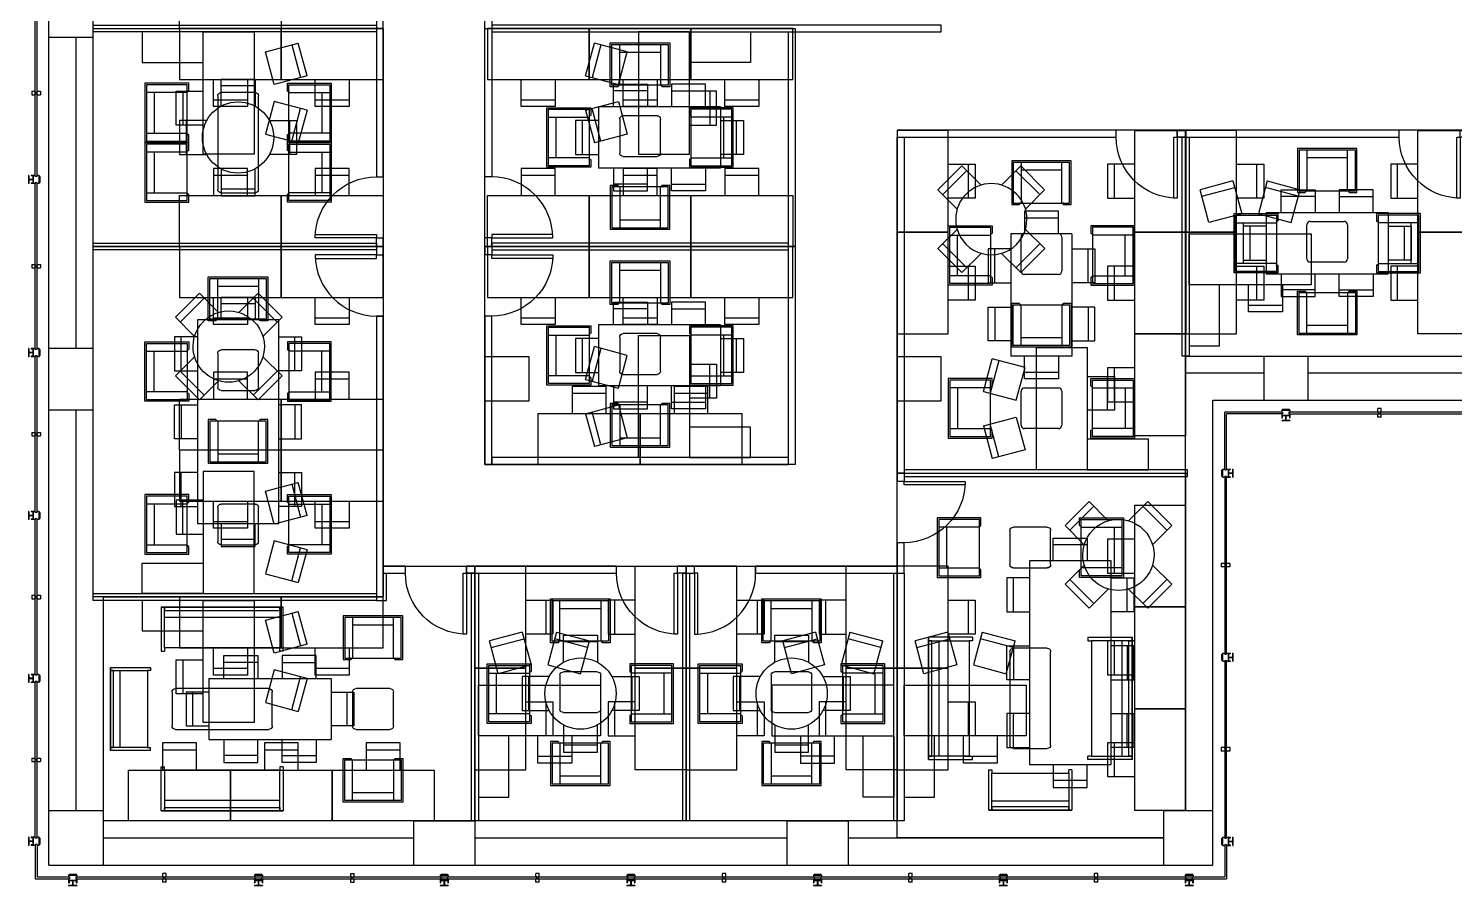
# Model space of a CAD drawing. Header units: feet. Extents: x 0 to 197, y 0 to 205.
# Drawn here: x -0.3 to 69.7, y -0.3 to 41.8 of the extents above; entities that cross this region are included whole.
import ezdxf

# ---------------------------------------------------------------- set-up
doc = ezdxf.new("R2010")
doc.units = ezdxf.units.FT
doc.header["$LTSCALE"] = 0.003281
doc.header["$MEASUREMENT"] = 0
for name, color, linetype, true_color in [('0-PF-CELLULAR$0-PF-CELL', 6, 'Continuous', 0xff00ff), ('0-PF-PARITION-WALLS', 70, 'Continuous', 0x7fff00), ('FURN$0-FURN-BENCHING', 15, 'Continuous', 0xbf3f3f), ('FURN$0-FURN-BREAKOUT', 18, 'Continuous', 0x000000), ('FURN$0-FURN-CONFERENCE', 4, 'Continuous', 0x00ffff), ('FURN$0-FURN-OFFICE', 254, 'Continuous', 0xbfbfff), ('PF-PLAN$0-PF-DARK', 18, 'Continuous', 0x000000), ('PF-PLAN$0-PF-LIGHT', 254, 'Continuous', 0xe6e6e6), ('PF-PLAN$0-PF-MEDIUM', 9, 'Continuous', 0xbebebe)]:
    doc.layers.add(name, color=color, linetype=linetype, true_color=true_color)

# ---------------------------------------------------------------- blocks, each defined once
blk = doc.blocks.new('FLOORED-FURN-BENCHING')
at = {"layer": 'FURN$0-FURN-BENCHING'}
blk.add_line((0.333, 0), (0.333, 1.667), dxfattribs=at)
for points in [[(3.833, 3.333), (3.833, -1.667), (1.333, -1.667), (1.333, 3.333), (3.833, 3.333)], [(1.333, 1.667), (0, 1.667), (0, 0), (1.333, 0)]]:
    blk.add_lwpolyline(points, dxfattribs=at)
blk = doc.blocks.new('FLOORED-FURN-BREAKOUT-THREE-COUCH')
at = {"layer": 'FURN$0-FURN-BREAKOUT'}
for p, q in [((7.044, 8.482), (2.956, 8.482)), ((2.956, 8.482), (2.956, 6.514)), ((2.956, 8.482), (3.107, 8.482)), ((3.107, 8.482), (3.107, 6.669)), ((3.107, 8.331), (3.107, 8.482)), ((3.107, 8.482), (6.893, 8.482)), ((6.893, 6.669), (6.893, 8.482)), ((6.893, 8.482), (7.044, 8.482)), ((6.893, 8.482), (6.893, 8.331)), ((7.044, 6.514), (7.044, 8.482)), ((6.893, 8.331), (3.107, 8.331)), ((3.107, 8.028), (6.893, 8.028)), ((2.956, 6.514), (3.107, 6.514)), ((3.107, 6.514), (3.107, 6.665)), ((3.107, 6.665), (6.893, 6.665)), ((6.893, 6.665), (6.893, 6.514)), ((7.044, 6.514), (6.893, 6.514)), ((0, 6), (0, 0)), ((0, 5.833), (0, 6)), ((0, 6), (2.167, 6)), ((1.996, 5.833), (0, 5.833)), ((0, 5.833), (0.167, 5.833)), ((0, 0.167), (0, 5.833)), ((0.167, 5.833), (0.167, 0.167)), ((0.5, 0.167), (0.5, 5.833)), ((2, 0.167), (2, 5.833)), ((2, 5.833), (2.167, 5.833)), ((2.167, 6), (2.167, 5.833)), ((7.833, 6), (7.833, 5.833)), ((10, 6), (7.833, 6)), ((8, 5.833), (7.833, 5.833)), ((8, 0.167), (8, 5.833)), ((8.004, 5.833), (10, 5.833)), ((9.5, 0.167), (9.5, 5.833)), ((9.833, 5.833), (9.833, 0.167)), ((10, 5.833), (9.833, 5.833)), ((10, 5.833), (10, 6)), ((10, 6), (10, 0)), ((10, 0.167), (10, 5.833)), ((4, 0.705), (4, 5.295)), ((4.167, 5.462), (5.833, 5.462)), ((6, 5.295), (6, 0.705)), ((0, 0), (0, 0.167)), ((0, 0.167), (1.996, 0.167)), ((0.167, 0.167), (0, 0.167)), ((2.167, 0), (0, 0)), ((2.167, 0.167), (2, 0.167)), ((2.167, 0), (2.167, 0.167)), ((5.833, 0.538), (4.167, 0.538)), ((7.833, 0.167), (8, 0.167)), ((7.833, 0), (7.833, 0.167)), ((7.833, 0), (10, 0)), ((10, 0.167), (8.004, 0.167)), ((9.833, 0.167), (10, 0.167)), ((10, 0), (10, 0.167))]:
    blk.add_line(p, q, dxfattribs=at)
for centre, start, end in [((4.167, 5.295), 90, 180), ((5.833, 5.295), 0, 90), ((4.167, 0.705), 180, 270), ((5.833, 0.705), 270, 0)]:
    blk.add_arc(centre, 0.167, start, end, dxfattribs=at)
blk = doc.blocks.new('FLOORED-FURN-BREAKOUT-LOUNGE-TWO')
at = {"layer": 'FURN$0-FURN-BREAKOUT'}
for p, q in [((0.462, 9.077), (0.462, 7.077)), ((2.462, 8.692), (0.462, 8.692)), ((2.462, 7.077), (2.462, 9.077)), ((0.462, 3.744), (0.462, 5.41)), ((0.628, 5.577), (2.295, 5.577)), ((2.462, 5.41), (2.462, 3.744)), ((2.295, 3.577), (0.628, 3.577)), ((0.462, 0.077), (0.462, 2.077)), ((2.462, 2.077), (2.462, 0.077)), ((2.462, 0.462), (0.462, 0.462))]:
    blk.add_line(p, q, dxfattribs=at)
for points in [[(2.557, 7.077, 1), (2.557, 7), (2.923, 7), (2.923, 9.154), (0, 9.154), (0, 7), (0.365, 7, 1), (0.365, 7.077)], [(2.557, 2.077, -1), (2.557, 2.154), (2.923, 2.154), (2.923, 0), (0, 0), (0, 2.154), (0.365, 2.154, -1), (0.365, 2.077)]]:
    blk.add_lwpolyline(points, format="xyb", dxfattribs=at)
for points in [[(2.846, 9.077), (0.077, 9.077), (0.077, 7.077), (2.846, 7.077), (2.846, 9.077)], [(2.846, 0.077), (0.077, 0.077), (0.077, 2.077), (2.846, 2.077), (2.846, 0.077)]]:
    blk.add_lwpolyline(points, dxfattribs=at)
for centre, start, end in [((0.628, 5.41), 90, 180), ((2.295, 5.41), 0, 90), ((0.628, 3.744), 180, 270), ((2.295, 3.744), 270, 0)]:
    blk.add_arc(centre, 0.167, start, end, dxfattribs=at)
blk = doc.blocks.new('FLOORED-FURN-BREAKOUT-LOUNGE-FOUR')
at = {"layer": 'FURN$0-FURN-BREAKOUT'}
for p, q in [((0.462, 9.077), (0.462, 7.077)), ((2.462, 8.692), (0.462, 8.692)), ((2.462, 7.077), (2.462, 9.077)), ((-3.038, 5.506), (-1.038, 5.506)), ((-2.654, 3.506), (-2.654, 5.506)), ((0.462, 3.744), (0.462, 5.41)), ((0.628, 5.577), (2.295, 5.577)), ((2.462, 5.41), (2.462, 3.744)), ((5.962, 5.506), (3.962, 5.506)), ((5.577, 3.506), (5.577, 5.506)), ((-1.038, 3.506), (-3.038, 3.506)), ((2.295, 3.577), (0.628, 3.577)), ((3.962, 3.506), (5.962, 3.506)), ((0.462, 0.077), (0.462, 2.077)), ((2.462, 2.077), (2.462, 0.077)), ((2.462, 0.462), (0.462, 0.462))]:
    blk.add_line(p, q, dxfattribs=at)
for points in [[(2.557, 7.077, 1), (2.557, 7), (2.923, 7), (2.923, 9.154), (0, 9.154), (0, 7), (0.365, 7, 1), (0.365, 7.077)], [(-1.038, 3.41, -1), (-0.962, 3.41), (-0.962, 3.044), (-3.115, 3.044), (-3.115, 5.967), (-0.962, 5.967), (-0.962, 5.602, -1), (-1.038, 5.602)], [(3.962, 3.41, 1), (3.885, 3.41), (3.885, 3.044), (6.038, 3.044), (6.038, 5.967), (3.885, 5.967), (3.885, 5.602, 1), (3.962, 5.602)], [(2.557, 2.077, -1), (2.557, 2.154), (2.923, 2.154), (2.923, 0), (0, 0), (0, 2.154), (0.365, 2.154, -1), (0.365, 2.077)]]:
    blk.add_lwpolyline(points, format="xyb", dxfattribs=at)
for points in [[(2.846, 9.077), (0.077, 9.077), (0.077, 7.077), (2.846, 7.077), (2.846, 9.077)], [(-3.038, 3.121), (-3.038, 5.89), (-1.038, 5.89), (-1.038, 3.121), (-3.038, 3.121)], [(5.962, 3.121), (5.962, 5.89), (3.962, 5.89), (3.962, 3.121), (5.962, 3.121)], [(2.846, 0.077), (0.077, 0.077), (0.077, 2.077), (2.846, 2.077), (2.846, 0.077)]]:
    blk.add_lwpolyline(points, dxfattribs=at)
for centre, start, end in [((0.628, 5.41), 90, 180), ((2.295, 5.41), 0, 90), ((0.628, 3.744), 180, 270), ((2.295, 3.744), 270, 0)]:
    blk.add_arc(centre, 0.167, start, end, dxfattribs=at)
blk = doc.blocks.new('FLOORED-FURN-BREAKOUT-LOUNGE-FOUR-ACROSS')
at = {"layer": 'FURN$0-FURN-BREAKOUT'}
for p, q in [((-2.462, 9.077), (-2.462, 7.077)), ((-0.462, 8.692), (-2.462, 8.692)), ((-0.462, 7.077), (-0.462, 9.077)), ((0.462, 9.077), (0.462, 7.077)), ((2.462, 8.692), (0.462, 8.692)), ((2.462, 7.077), (2.462, 9.077)), ((-2.462, 3.744), (-2.462, 5.41)), ((-2.295, 5.577), (2.295, 5.577)), ((2.462, 5.41), (2.462, 3.744)), ((2.295, 3.577), (-2.295, 3.577)), ((-2.462, 0.077), (-2.462, 2.077)), ((-0.462, 2.077), (-0.462, 0.077)), ((0.462, 0.077), (0.462, 2.077)), ((2.462, 2.077), (2.462, 0.077)), ((-0.462, 0.462), (-2.462, 0.462)), ((2.462, 0.462), (0.462, 0.462))]:
    blk.add_line(p, q, dxfattribs=at)
for points in [[(-0.366, 7.077, 1), (-0.366, 7), (0, 7), (0, 9.154), (-2.923, 9.154), (-2.923, 7), (-2.558, 7, 1), (-2.558, 7.077)], [(2.557, 7.077, 1), (2.557, 7), (2.923, 7), (2.923, 9.154), (0, 9.154), (0, 7), (0.365, 7, 1), (0.365, 7.077)], [(-0.366, 2.077, -1), (-0.366, 2.154), (0, 2.154), (0, 0), (-2.923, 0), (-2.923, 2.154), (-2.558, 2.154, -1), (-2.558, 2.077)], [(2.557, 2.077, -1), (2.557, 2.154), (2.923, 2.154), (2.923, 0), (0, 0), (0, 2.154), (0.365, 2.154, -1), (0.365, 2.077)]]:
    blk.add_lwpolyline(points, format="xyb", dxfattribs=at)
for points in [[(-0.077, 9.077), (-2.846, 9.077), (-2.846, 7.077), (-0.077, 7.077), (-0.077, 9.077)], [(2.846, 9.077), (0.077, 9.077), (0.077, 7.077), (2.846, 7.077), (2.846, 9.077)], [(-0.077, 0.077), (-2.846, 0.077), (-2.846, 2.077), (-0.077, 2.077), (-0.077, 0.077)], [(2.846, 0.077), (0.077, 0.077), (0.077, 2.077), (2.846, 2.077), (2.846, 0.077)]]:
    blk.add_lwpolyline(points, dxfattribs=at)
for centre, start, end in [((-2.295, 5.41), 90, 180), ((2.295, 5.41), 0, 90), ((-2.295, 3.744), 180, 270), ((2.295, 3.744), 270, 0)]:
    blk.add_arc(centre, 0.167, start, end, dxfattribs=at)
blk = doc.blocks.new('FLOORED-3_ DOOR 01')
at = {"layer": '0-PF-PARITION-WALLS'}
for p, q in [((-39, 0), (-39, -4)), ((2, 0), (-3, 0)), ((-3, 0), (-3, -4)), ((2, 0), (2, -4)), ((2, -4), (-3, -4))]:
    blk.add_line(p, q, dxfattribs=at)
blk.add_lwpolyline([(-3, 0), (-3, 36), (-5, 36), (-5, 0), (-3, 0)], dxfattribs=at)
blk.add_arc((-3, 0), 36, 90, 180, dxfattribs=at)
blk = doc.blocks.new('FLOORED-ASSEMBLY-PRIVATE-OFFICE-SMALL')
at = {"layer": 'FURN$0-FURN-OFFICE'}
for p, q in [((7.343, 5.367), (7.775, 3.757)), ((8.097, 3.843), (7.665, 5.453)), ((2, 2.917), (2, 4.583)), ((7.343, 0.633), (7.775, 2.243)), ((8.097, 2.157), (7.665, 0.547))]:
    blk.add_line(p, q, dxfattribs=at)
for points in [[(5.5, 6), (3, 6), (3, 0), (5.5, 0), (5.5, 6)], [(8.097, 3.843), (6.487, 3.412), (6.056, 5.022), (7.665, 5.453)], [(3, 4.583), (1.667, 4.583), (1.667, 2.917), (3, 2.917)], [(8.097, 2.157), (6.487, 2.588), (6.056, 0.978), (7.665, 0.547)], [(3, 0), (0, 0), (0, 1.5), (3, 1.5)]]:
    blk.add_lwpolyline(points, dxfattribs=at)
blk = doc.blocks.new('FLOORED-ASSEMBLY-PRIVATE-OFFICE-BREAKOUT')
at = {"layer": 'FURN$0-FURN-OFFICE'}
for p, q in [((0.833, 5.411), (-0.833, 5.411)), ((-2.539, 2.039), (-2.539, 3.706)), ((2.539, 2.039), (2.539, 3.706)), ((0.833, 0.333), (-0.833, 0.333))]:
    blk.add_line(p, q, dxfattribs=at)
for points in [[(-0.833, 4.411), (-0.833, 5.744), (0.833, 5.744), (0.833, 4.411)], [(-1.539, 3.706), (-2.872, 3.706), (-2.872, 2.039), (-1.539, 2.039)], [(1.539, 3.706), (2.872, 3.706), (2.872, 2.039), (1.539, 2.039)], [(-0.833, 1.333), (-0.833, 0), (0.833, 0), (0.833, 1.333)]]:
    blk.add_lwpolyline(points, dxfattribs=at)
for start, end in [(45, 225), (225, 45)]:
    blk.add_arc((0, 2.872), 1.75, start, end, dxfattribs=at)
blk = doc.blocks.new('FLOORED-FURN-SIX-SEAT-CONFERENCE-SQUARE')
at = {"layer": 'FURN$0-FURN-CONFERENCE'}
for p, q in [((2.406, 3.789), (0.739, 3.789)), ((3.594, 3.789), (5.261, 3.789)), ((0, 3), (0, 0)), ((0, 3), (6, 3)), ((6, 3), (6, 0)), ((-0.789, 0.667), (-0.789, 2.333)), ((6.789, 0.667), (6.789, 2.333)), ((0, 0), (6, 0)), ((2.406, -0.789), (0.739, -0.789)), ((3.594, -0.789), (5.261, -0.789))]:
    blk.add_line(p, q, dxfattribs=at)
for points in [[(0.739, 3), (0.739, 4.122), (2.406, 4.122), (2.406, 3)], [(5.261, 3), (5.261, 4.122), (3.594, 4.122), (3.594, 3)], [(0, 2.333), (-1.122, 2.333), (-1.122, 0.667), (0, 0.667)], [(6, 2.333), (7.122, 2.333), (7.122, 0.667), (6, 0.667)], [(0.739, 0), (0.739, -1.122), (2.406, -1.122), (2.406, 0)], [(5.261, 0), (5.261, -1.122), (3.594, -1.122), (3.594, 0)]]:
    blk.add_lwpolyline(points, dxfattribs=at)
blk = doc.blocks.new('FLOORED-FURN-EIGHT-SEAT-CONFERENCE-SQUARE')
at = {"layer": 'FURN$0-FURN-CONFERENCE'}
for p, q in [((0.833, 4.789), (2.5, 4.789)), ((5.833, 4.789), (4.167, 4.789)), ((7.5, 4.789), (9.167, 4.789)), ((10, 4), (0, 4)), ((0, 4), (0, 0)), ((10, 0), (10, 4)), ((-0.789, 1.167), (-0.789, 2.833)), ((10.789, 1.167), (10.789, 2.833)), ((0, 0), (10, 0)), ((0.833, -0.789), (2.5, -0.789)), ((5.833, -0.789), (4.167, -0.789)), ((7.5, -0.789), (9.167, -0.789))]:
    blk.add_line(p, q, dxfattribs=at)
for points in [[(2.5, 4), (2.5, 5.122), (0.833, 5.122), (0.833, 4)], [(4.167, 4), (4.167, 5.122), (5.833, 5.122), (5.833, 4)], [(9.167, 4), (9.167, 5.122), (7.5, 5.122), (7.5, 4)], [(0, 2.833), (-1.122, 2.833), (-1.122, 1.167), (0, 1.167)], [(10, 2.833), (11.122, 2.833), (11.122, 1.167), (10, 1.167)], [(2.5, 0), (2.5, -1.122), (0.833, -1.122), (0.833, 0)], [(4.167, 0), (4.167, -1.122), (5.833, -1.122), (5.833, 0)], [(9.167, 0), (9.167, -1.122), (7.5, -1.122), (7.5, 0)]]:
    blk.add_lwpolyline(points, dxfattribs=at)
blk = doc.blocks.new('FLOORED-FURN-FOUR-SEAT-CONFERENCE 01')
at = {"layer": 'FURN$0-FURN-CONFERENCE'}
for p, q in [((1.667, 5.411), (0, 5.411)), ((-1.706, 2.039), (-1.706, 3.706)), ((3.372, 2.039), (3.372, 3.706)), ((1.667, 0.333), (0, 0.333))]:
    blk.add_line(p, q, dxfattribs=at)
for points in [[(0, 4.411), (0, 5.744), (1.667, 5.744), (1.667, 4.411)], [(-0.706, 3.706), (-2.039, 3.706), (-2.039, 2.039), (-0.706, 2.039)], [(2.372, 3.706), (3.706, 3.706), (3.706, 2.039), (2.372, 2.039)], [(0, 1.333), (0, 0), (1.667, 0), (1.667, 1.333)]]:
    blk.add_lwpolyline(points, dxfattribs=at)
blk.add_circle((0.833, 2.872), 1.75, dxfattribs=at)

msp = doc.modelspace()

# ---------------------------------------------------------------- linework, layer by layer
at = {"layer": '0-PF-CELLULAR$0-PF-CELL'}
for points in [[(17.084, 31.047), (2.834, 31.047), (2.834, 41.751), (17.084, 41.751), (17.084, 31.047)], [(37.323, 31.047), (22.084, 31.047), (22.084, 41.751), (37.323, 41.751), (37.323, 31.047)], [(42.334, 19.917), (56.5, 19.917), (56.5, 36.751), (42.334, 36.751), (42.334, 19.917)], [(56.5, 25.667), (70.407, 25.667), (70.407, 36.751), (56.5, 36.751), (56.5, 25.667)], [(17.084, 13.834), (2.834, 13.834), (2.834, 31.047), (17.084, 31.047), (17.084, 13.834)], [(37.323, 20.344), (22.084, 20.344), (22.084, 31.047), (37.323, 31.047), (37.323, 20.344)], [(55.407, 2.001), (42.334, 2.001), (42.334, 19.917), (56.5, 19.917), (56.5, 3.344), (55.407, 3.344), (55.407, 2.001)], [(3.344, 13.834), (17.084, 13.834), (17.084, 15.344), (21.594, 15.344), (21.594, 2.834), (3.344, 2.834), (3.344, 13.834)], [(31.964, 2.834), (21.594, 2.834), (21.594, 15.344), (31.964, 15.344), (31.964, 2.834)], [(42.334, 2.834), (31.964, 2.834), (31.964, 15.344), (42.334, 15.344), (42.334, 2.834)]]:
    msp.add_lwpolyline(points, dxfattribs=at)
at = {"layer": '0-PF-PARITION-WALLS'}
for p, q in [((56.5, 36.417), (56.5, 25.667)), ((16.75, 31.047), (2.834, 31.047)), ((22.417, 31.047), (36.99, 31.047)), ((42.667, 19.917), (56.584, 19.917)), ((21.594, 15.011), (21.594, 2.834)), ((31.964, 15.011), (31.964, 2.834)), ((42.334, 15.011), (42.334, 2.834)), ((16.75, 13.834), (2.834, 13.834))]:
    msp.add_line(p, q, dxfattribs=at)
for points in [[(16.75, 34.464), (17.084, 34.464), (17.084, 48.792), (16.75, 48.792), (16.75, 34.464)], [(22.417, 34.464), (22.084, 34.464), (22.084, 48.792), (22.417, 48.792), (22.417, 34.464)], [(16.75, 41.584), (2.834, 41.584), (2.834, 41.917), (16.75, 41.917), (16.75, 41.584)], [(22.417, 41.584), (44.5, 41.584), (44.5, 41.917), (22.417, 41.917), (22.417, 41.584)], [(37.323, 20.344), (36.99, 20.344), (36.99, 41.584), (37.323, 41.584), (37.323, 20.344)], [(42.334, 36.417), (53.084, 36.417), (53.084, 36.751), (42.334, 36.751), (42.334, 36.417)], [(56.084, 36.417), (66.99, 36.417), (66.99, 36.751), (56.084, 36.751), (56.084, 36.417)], [(42.334, 36.417), (42.667, 36.417), (42.667, 19.917), (42.334, 19.917), (42.334, 36.417)], [(56.334, 36.417), (56.667, 36.417), (56.667, 25.667), (56.334, 25.667), (56.334, 36.417)], [(16.75, 30.881), (2.834, 30.881), (2.834, 31.214), (16.75, 31.214), (16.75, 30.881)], [(22.417, 30.881), (36.99, 30.881), (36.99, 31.214), (22.417, 31.214), (22.417, 30.881)], [(16.75, 13.834), (17.084, 13.834), (17.084, 27.631), (16.75, 27.631), (16.75, 13.834)], [(22.084, 20.344), (22.417, 20.344), (22.417, 27.631), (22.084, 27.631), (22.084, 20.344)], [(36.99, 20.344), (36.99, 20.678), (22.417, 20.678), (22.417, 20.344), (36.99, 20.344)], [(42.667, 19.751), (56.584, 19.751), (56.584, 20.084), (42.667, 20.084), (42.667, 19.751)], [(42.334, 15.011), (42.667, 15.011), (42.667, 16.501), (42.334, 16.501), (42.334, 15.011)], [(16.75, 13.667), (17.25, 13.667), (17.25, 15.011)], [(17.084, 15.011), (18.177, 15.011), (18.177, 15.344), (17.084, 15.344), (17.084, 15.011)], [(21.177, 15.011), (28.547, 15.011), (28.547, 15.344), (21.177, 15.344), (21.177, 15.011)], [(21.427, 15.011), (21.761, 15.011), (21.761, 2.834), (21.427, 2.834), (21.427, 15.011)], [(31.797, 15.011), (32.131, 15.011), (32.131, 2.834), (31.797, 2.834), (31.797, 15.011)], [(35.381, 15.011), (42.334, 15.011), (42.334, 15.344), (35.381, 15.344), (35.381, 15.011)], [(42.167, 15.011), (42.667, 15.011), (42.667, 2.834), (42.167, 2.834), (42.167, 15.011)], [(16.75, 13.667), (2.834, 13.667), (2.834, 14.001), (16.75, 14.001), (16.75, 13.667)]]:
    msp.add_lwpolyline(points, dxfattribs=at)
at = {"layer": 'PF-PLAN$0-PF-DARK', "linetype": 'Continuous'}
for p, q in [((0.667, 0.667), (0.667, 204.188)), ((2.834, 41.323), (2.834, 44.344)), ((0.667, 41.323), (2.834, 41.323)), ((0.667, 26.053), (2.834, 26.053)), ((2.834, 23.032), (2.834, 26.053)), ((24.25, 25.626), (22.084, 25.626)), ((22.084, 25.626), (22.084, 23.459)), ((24.25, 23.459), (24.25, 25.626)), ((44.5, 25.626), (42.334, 25.626)), ((42.334, 25.626), (42.334, 23.459)), ((44.5, 23.459), (44.5, 25.626)), ((60.334, 25.667), (62.5, 25.667)), ((60.334, 25.667), (60.334, 23.501)), ((62.5, 25.667), (62.5, 23.501)), ((22.084, 23.459), (24.25, 23.459)), ((42.334, 23.459), (44.5, 23.459)), ((57.834, 0.667), (57.834, 23.501)), ((57.834, 23.501), (139, 23.501)), ((0.667, 23.032), (2.834, 23.032)), ((0.667, 3.344), (3.344, 3.344)), ((3.344, 0.667), (3.344, 3.344)), ((18.573, 2.834), (18.573, 0.667)), ((18.573, 2.834), (21.594, 2.834)), ((21.594, 2.834), (21.594, 0.667)), ((36.907, 2.834), (36.907, 0.667)), ((36.907, 2.834), (39.927, 2.834)), ((39.927, 2.834), (39.927, 0.667)), ((55.407, 3.344), (55.407, 0.667)), ((55.407, 3.344), (57.834, 3.344)), ((0.667, 0.667), (57.834, 0.667))]:
    msp.add_line(p, q, dxfattribs=at)
at = {"layer": 'PF-PLAN$0-PF-LIGHT', "linetype": 'Continuous'}
for p, q in [((-0.166, 38.667), (0, 38.667)), ((-0.166, 38.667), (-0.166, 38.501)), ((0, 38.626), (0, 38.667)), ((0, 38.542), (0, 38.626)), ((0, 38.626), (0.084, 38.626)), ((0, 38.542), (0.084, 38.542)), ((0, 38.542), (0, 38.501)), ((0.084, 38.626), (0.084, 38.667)), ((0.084, 38.667), (0.25, 38.667)), ((0.084, 38.542), (0.084, 38.501)), ((0.25, 38.667), (0.25, 38.501)), ((-0.166, 38.501), (0, 38.501)), ((0.084, 38.501), (0.25, 38.501)), ((-0.312, 34.532), (-0.333, 34.532)), ((-0.333, 34.532), (-0.333, 34.136)), ((-0.312, 34.532), (-0.312, 34.344)), ((-0.104, 34.344), (-0.312, 34.344)), ((-0.104, 34.323), (-0.312, 34.323)), ((-0.312, 34.323), (-0.312, 34.136)), ((-0.208, 34.532), (-0.208, 34.511)), ((0, 34.532), (-0.208, 34.532)), ((-0.104, 34.511), (-0.208, 34.511)), ((-0.104, 34.344), (-0.104, 34.511)), ((-0.104, 34.157), (-0.104, 34.323)), ((-0.083, 34.136), (-0.083, 34.532)), ((0, 34.49), (0, 34.532)), ((0.084, 34.49), (0, 34.49)), ((0.167, 34.532), (0.084, 34.532)), ((0.084, 34.49), (0.084, 34.532)), ((0.167, 34.532), (0.226, 34.473)), ((0.167, 34.532), (0.167, 34.136)), ((0.226, 34.473), (0.226, 34.195)), ((-0.312, 34.136), (-0.333, 34.136)), ((-0.208, 34.157), (-0.208, 34.136)), ((-0.104, 34.157), (-0.208, 34.157)), ((0, 34.136), (-0.208, 34.136)), ((0, 34.178), (0, 34.136)), ((0.084, 34.178), (0, 34.178)), ((0.084, 34.178), (0.084, 34.136)), ((0.167, 34.136), (0.084, 34.136)), ((0.167, 34.136), (0.226, 34.195)), ((-0.166, 30.167), (0, 30.167)), ((-0.166, 30.167), (-0.166, 30.001)), ((0, 30.126), (0, 30.167)), ((0, 30.126), (0.084, 30.126)), ((0, 30.042), (0, 30.126)), ((0.084, 30.126), (0.084, 30.167)), ((0.084, 30.167), (0.25, 30.167)), ((0.25, 30.167), (0.25, 30.001)), ((-0.166, 30.001), (0, 30.001)), ((0, 30.042), (0.084, 30.042)), ((0, 30.042), (0, 30.001)), ((0.084, 30.042), (0.084, 30.001)), ((0.084, 30.001), (0.25, 30.001)), ((-0.312, 26.032), (-0.333, 26.032)), ((-0.333, 26.032), (-0.333, 25.636)), ((-0.312, 26.032), (-0.312, 25.844)), ((-0.208, 26.032), (-0.208, 26.011)), ((0, 26.032), (-0.208, 26.032)), ((-0.104, 26.011), (-0.208, 26.011)), ((-0.104, 25.844), (-0.104, 26.011)), ((-0.083, 25.636), (-0.083, 26.032)), ((0, 25.99), (0, 26.032)), ((0.084, 25.99), (0, 25.99)), ((0.167, 26.032), (0.084, 26.032)), ((0.084, 25.99), (0.084, 26.032)), ((0.167, 26.032), (0.226, 25.973)), ((0.167, 26.032), (0.167, 25.636)), ((0.226, 25.973), (0.226, 25.695)), ((-0.312, 25.636), (-0.333, 25.636)), ((-0.104, 25.844), (-0.312, 25.844)), ((-0.104, 25.823), (-0.312, 25.823)), ((-0.312, 25.823), (-0.312, 25.636)), ((-0.208, 25.657), (-0.208, 25.636)), ((-0.104, 25.657), (-0.208, 25.657)), ((0, 25.636), (-0.208, 25.636)), ((-0.104, 25.657), (-0.104, 25.823)), ((0, 25.678), (0, 25.636)), ((0.084, 25.678), (0, 25.678)), ((0.084, 25.678), (0.084, 25.636)), ((0.167, 25.636), (0.084, 25.636)), ((0.167, 25.636), (0.226, 25.695)), ((61.219, 23.001), (61.278, 23.06)), ((61.219, 23.001), (61.219, 22.917)), ((61.219, 23.001), (61.615, 23.001)), ((61.261, 22.917), (61.219, 22.917)), ((61.219, 22.834), (61.219, 22.626)), ((61.261, 22.834), (61.219, 22.834)), ((61.615, 22.751), (61.219, 22.751)), ((61.219, 22.626), (61.24, 22.626)), ((61.219, 22.521), (61.219, 22.501)), ((61.219, 22.521), (61.407, 22.521)), ((61.219, 22.501), (61.615, 22.501)), ((61.407, 22.73), (61.24, 22.73)), ((61.24, 22.73), (61.24, 22.626)), ((61.261, 22.917), (61.261, 22.834)), ((61.278, 23.06), (61.556, 23.06)), ((61.407, 22.73), (61.407, 22.521)), ((61.594, 22.73), (61.427, 22.73)), ((61.427, 22.73), (61.427, 22.521)), ((61.427, 22.521), (61.615, 22.521)), ((61.615, 23.001), (61.556, 23.06)), ((61.573, 22.917), (61.573, 22.834)), ((61.573, 22.917), (61.615, 22.917)), ((61.573, 22.834), (61.615, 22.834)), ((61.594, 22.73), (61.594, 22.626)), ((61.594, 22.626), (61.615, 22.626)), ((61.615, 23.001), (61.615, 22.917)), ((61.615, 22.834), (61.615, 22.626)), ((61.615, 22.521), (61.615, 22.501)), ((65.937, 22.917), (65.937, 23.084)), ((66.103, 23.084), (65.937, 23.084)), ((65.978, 22.917), (65.937, 22.917)), ((65.937, 22.667), (65.937, 22.834)), ((65.978, 22.834), (65.937, 22.834)), ((66.103, 22.667), (65.937, 22.667)), ((65.978, 22.834), (65.978, 22.917)), ((66.062, 22.917), (66.103, 22.917)), ((66.062, 22.834), (66.062, 22.917)), ((66.062, 22.834), (66.103, 22.834)), ((66.103, 22.917), (66.103, 23.084)), ((66.103, 22.667), (66.103, 22.834)), ((-0.166, 21.917), (0, 21.917)), ((-0.166, 21.917), (-0.166, 21.751)), ((-0.166, 21.751), (0, 21.751)), ((0, 21.876), (0, 21.917)), ((0, 21.876), (0.084, 21.876)), ((0, 21.792), (0.084, 21.792)), ((0, 21.792), (0, 21.751)), ((0.084, 21.876), (0.084, 21.917)), ((0.084, 21.917), (0.25, 21.917)), ((0.084, 21.792), (0.084, 21.751)), ((0.084, 21.751), (0.25, 21.751)), ((0.25, 21.917), (0.25, 21.751)), ((58.334, 20.115), (58.275, 20.056)), ((58.275, 19.778), (58.275, 20.056)), ((58.334, 19.719), (58.275, 19.778)), ((58.334, 20.115), (58.417, 20.115)), ((58.334, 19.719), (58.334, 20.115)), ((58.334, 19.719), (58.417, 19.719)), ((58.417, 20.073), (58.417, 20.115)), ((58.417, 20.073), (58.5, 20.073)), ((58.417, 19.761), (58.5, 19.761)), ((58.417, 19.761), (58.417, 19.719)), ((58.5, 20.115), (58.709, 20.115)), ((58.5, 20.073), (58.5, 20.115)), ((58.5, 19.761), (58.5, 19.719)), ((58.5, 19.719), (58.709, 19.719)), ((58.584, 20.115), (58.584, 19.719)), ((58.604, 20.094), (58.604, 19.928)), ((58.604, 20.094), (58.709, 20.094)), ((58.604, 19.928), (58.813, 19.928)), ((58.604, 19.907), (58.604, 19.74)), ((58.604, 19.907), (58.813, 19.907)), ((58.604, 19.74), (58.709, 19.74)), ((58.709, 20.094), (58.709, 20.115)), ((58.709, 19.719), (58.709, 19.74)), ((58.813, 20.115), (58.834, 20.115)), ((58.813, 19.928), (58.813, 20.115)), ((58.813, 19.719), (58.813, 19.907)), ((58.813, 19.719), (58.834, 19.719)), ((58.834, 19.719), (58.834, 20.115)), ((-0.312, 18.032), (-0.333, 18.032)), ((-0.333, 18.032), (-0.333, 17.636)), ((-0.312, 17.636), (-0.333, 17.636)), ((-0.312, 18.032), (-0.312, 17.844)), ((-0.104, 17.844), (-0.312, 17.844)), ((-0.104, 17.823), (-0.312, 17.823)), ((-0.312, 17.823), (-0.312, 17.636)), ((-0.208, 18.032), (-0.208, 18.011)), ((0, 18.032), (-0.208, 18.032)), ((-0.104, 18.011), (-0.208, 18.011)), ((-0.208, 17.657), (-0.208, 17.636)), ((-0.104, 17.657), (-0.208, 17.657)), ((0, 17.636), (-0.208, 17.636)), ((-0.104, 17.844), (-0.104, 18.011)), ((-0.104, 17.657), (-0.104, 17.823)), ((-0.083, 17.636), (-0.083, 18.032)), ((0, 17.99), (0, 18.032)), ((0.084, 17.99), (0, 17.99)), ((0, 17.678), (0, 17.636)), ((0.084, 17.678), (0, 17.678)), ((0.167, 18.032), (0.084, 18.032)), ((0.084, 17.99), (0.084, 18.032)), ((0.084, 17.678), (0.084, 17.636)), ((0.167, 17.636), (0.084, 17.636)), ((0.167, 18.032), (0.226, 17.973)), ((0.167, 18.032), (0.167, 17.636)), ((0.167, 17.636), (0.226, 17.695)), ((0.226, 17.973), (0.226, 17.695)), ((58.417, 15.48), (58.25, 15.48)), ((58.25, 15.48), (58.25, 15.313)), ((58.417, 15.438), (58.417, 15.48)), ((58.5, 15.438), (58.417, 15.438)), ((58.5, 15.438), (58.5, 15.48)), ((58.667, 15.48), (58.5, 15.48)), ((58.667, 15.48), (58.667, 15.313)), ((58.417, 15.313), (58.25, 15.313)), ((58.5, 15.355), (58.417, 15.355)), ((58.417, 15.355), (58.417, 15.313)), ((58.5, 15.355), (58.5, 15.313)), ((58.667, 15.313), (58.5, 15.313)), ((-0.166, 13.917), (0, 13.917)), ((-0.166, 13.917), (-0.166, 13.751)), ((-0.166, 13.751), (0, 13.751)), ((0, 13.876), (0, 13.917)), ((0, 13.876), (0.084, 13.876)), ((0, 13.792), (0.084, 13.792)), ((0, 13.792), (0, 13.751)), ((0.084, 13.876), (0.084, 13.917)), ((0.084, 13.917), (0.25, 13.917)), ((0.084, 13.792), (0.084, 13.751)), ((0.084, 13.751), (0.25, 13.751)), ((0.25, 13.917), (0.25, 13.751)), ((58.334, 11.073), (58.275, 11.015)), ((58.275, 10.737), (58.275, 11.015)), ((58.334, 10.678), (58.275, 10.737)), ((58.334, 11.073), (58.417, 11.073)), ((58.334, 10.678), (58.334, 11.073)), ((58.334, 10.678), (58.417, 10.678)), ((58.417, 11.032), (58.417, 11.073)), ((58.417, 11.032), (58.5, 11.032)), ((58.417, 10.719), (58.5, 10.719)), ((58.417, 10.719), (58.417, 10.678)), ((58.5, 11.073), (58.709, 11.073)), ((58.5, 11.032), (58.5, 11.073)), ((58.5, 10.719), (58.5, 10.678)), ((58.5, 10.678), (58.709, 10.678)), ((58.584, 11.073), (58.584, 10.678)), ((58.604, 11.053), (58.604, 10.886)), ((58.604, 11.053), (58.709, 11.053)), ((58.604, 10.886), (58.813, 10.886)), ((58.604, 10.865), (58.604, 10.698)), ((58.604, 10.865), (58.813, 10.865)), ((58.604, 10.698), (58.709, 10.698)), ((58.709, 11.053), (58.709, 11.073)), ((58.709, 10.678), (58.709, 10.698)), ((58.813, 11.073), (58.834, 11.073)), ((58.813, 10.886), (58.813, 11.073)), ((58.813, 10.678), (58.813, 10.865)), ((58.813, 10.678), (58.834, 10.678)), ((58.834, 10.678), (58.834, 11.073)), ((-0.312, 10.032), (-0.333, 10.032)), ((-0.333, 10.032), (-0.333, 9.636)), ((-0.312, 10.032), (-0.312, 9.844)), ((-0.104, 9.844), (-0.312, 9.844)), ((-0.104, 9.823), (-0.312, 9.823)), ((-0.312, 9.823), (-0.312, 9.636)), ((-0.208, 10.032), (-0.208, 10.011)), ((0, 10.032), (-0.208, 10.032)), ((-0.104, 10.011), (-0.208, 10.011)), ((-0.104, 9.844), (-0.104, 10.011)), ((-0.104, 9.657), (-0.104, 9.823)), ((-0.083, 9.636), (-0.083, 10.032)), ((0, 9.99), (0, 10.032)), ((0.084, 9.99), (0, 9.99)), ((0.167, 10.032), (0.084, 10.032)), ((0.084, 9.99), (0.084, 10.032)), ((0.167, 10.032), (0.226, 9.973)), ((0.167, 10.032), (0.167, 9.636)), ((0.226, 9.973), (0.226, 9.695)), ((-0.312, 9.636), (-0.333, 9.636)), ((-0.208, 9.657), (-0.208, 9.636)), ((-0.104, 9.657), (-0.208, 9.657)), ((0, 9.636), (-0.208, 9.636)), ((0, 9.678), (0, 9.636)), ((0.084, 9.678), (0, 9.678)), ((0.084, 9.678), (0.084, 9.636)), ((0.167, 9.636), (0.084, 9.636)), ((0.167, 9.636), (0.226, 9.695)), ((58.417, 6.438), (58.25, 6.438)), ((58.25, 6.438), (58.25, 6.271)), ((58.417, 6.396), (58.417, 6.438)), ((58.5, 6.396), (58.417, 6.396)), ((58.5, 6.313), (58.417, 6.313)), ((58.417, 6.313), (58.417, 6.271)), ((58.5, 6.396), (58.5, 6.438)), ((58.667, 6.438), (58.5, 6.438)), ((58.5, 6.313), (58.5, 6.271)), ((58.667, 6.438), (58.667, 6.271)), ((-0.166, 5.917), (0, 5.917)), ((-0.166, 5.917), (-0.166, 5.751)), ((-0.166, 5.751), (0, 5.751)), ((0, 5.876), (0, 5.917)), ((0, 5.876), (0.084, 5.876)), ((0, 5.792), (0.084, 5.792)), ((0, 5.792), (0, 5.751)), ((0.084, 5.876), (0.084, 5.917)), ((0.084, 5.917), (0.25, 5.917)), ((0.084, 5.792), (0.084, 5.751)), ((0.084, 5.751), (0.25, 5.751)), ((0.25, 5.917), (0.25, 5.751)), ((58.417, 6.271), (58.25, 6.271)), ((58.667, 6.271), (58.5, 6.271)), ((-0.312, 2.032), (-0.333, 2.032)), ((-0.333, 2.032), (-0.333, 1.636)), ((-0.312, 1.636), (-0.333, 1.636)), ((-0.312, 2.032), (-0.312, 1.844)), ((-0.104, 1.844), (-0.312, 1.844)), ((-0.104, 1.823), (-0.312, 1.823)), ((-0.312, 1.823), (-0.312, 1.636)), ((-0.208, 2.032), (-0.208, 2.011)), ((0, 2.032), (-0.208, 2.032)), ((-0.104, 2.011), (-0.208, 2.011)), ((-0.208, 1.657), (-0.208, 1.636)), ((-0.104, 1.657), (-0.208, 1.657)), ((0, 1.636), (-0.208, 1.636)), ((-0.104, 1.844), (-0.104, 2.011)), ((-0.104, 1.657), (-0.104, 1.823)), ((-0.083, 1.636), (-0.083, 2.032)), ((0, 1.99), (0, 2.032)), ((0.084, 1.99), (0, 1.99)), ((0, 1.678), (0, 1.636)), ((0.084, 1.678), (0, 1.678)), ((0.167, 2.032), (0.084, 2.032)), ((0.084, 1.99), (0.084, 2.032)), ((0.084, 1.678), (0.084, 1.636)), ((0.167, 1.636), (0.084, 1.636)), ((0.167, 2.032), (0.226, 1.973)), ((0.167, 2.032), (0.167, 1.636)), ((0.167, 1.636), (0.226, 1.695)), ((0.226, 1.973), (0.226, 1.695)), ((58.334, 2.032), (58.275, 1.973)), ((58.275, 1.695), (58.275, 1.973)), ((58.334, 1.636), (58.275, 1.695)), ((58.334, 2.032), (58.417, 2.032)), ((58.334, 1.636), (58.334, 2.032)), ((58.334, 1.636), (58.417, 1.636)), ((58.417, 1.99), (58.417, 2.032)), ((58.417, 1.99), (58.5, 1.99)), ((58.417, 1.678), (58.5, 1.678)), ((58.417, 1.678), (58.417, 1.636)), ((58.5, 2.032), (58.709, 2.032)), ((58.5, 1.99), (58.5, 2.032)), ((58.5, 1.678), (58.5, 1.636)), ((58.5, 1.636), (58.709, 1.636)), ((58.584, 2.032), (58.584, 1.636)), ((58.604, 2.011), (58.604, 1.844)), ((58.604, 2.011), (58.709, 2.011)), ((58.604, 1.844), (58.813, 1.844)), ((58.604, 1.823), (58.604, 1.657)), ((58.604, 1.823), (58.813, 1.823)), ((58.604, 1.657), (58.709, 1.657)), ((58.709, 2.011), (58.709, 2.032)), ((58.709, 1.636), (58.709, 1.657)), ((58.813, 2.032), (58.834, 2.032)), ((58.813, 1.844), (58.813, 2.032)), ((58.813, 1.636), (58.813, 1.823)), ((58.813, 1.636), (58.834, 1.636)), ((58.834, 1.636), (58.834, 2.032)), ((1.636, 0.167), (1.695, 0.226)), ((1.636, 0.167), (1.636, 0.084)), ((1.636, 0.167), (2.032, 0.167)), ((1.677, 0.084), (1.636, 0.084)), ((1.636, 0.001), (1.636, -0.208)), ((1.677, 0.001), (1.636, 0.001)), ((1.677, 0.084), (1.677, 0.001)), ((1.695, 0.226), (1.973, 0.226)), ((2.032, 0.167), (1.973, 0.226)), ((1.99, 0.084), (1.99, 0.001)), ((1.99, 0.084), (2.032, 0.084)), ((1.99, 0.001), (2.032, 0.001)), ((2.032, 0.167), (2.032, 0.084)), ((2.032, 0.001), (2.032, -0.208)), ((6.261, 0.084), (6.261, 0.251)), ((6.427, 0.251), (6.261, 0.251)), ((6.302, 0.084), (6.261, 0.084)), ((6.261, -0.166), (6.261, 0.001)), ((6.302, 0.001), (6.261, 0.001)), ((6.302, 0.001), (6.302, 0.084)), ((6.386, 0.084), (6.427, 0.084)), ((6.386, 0.001), (6.386, 0.084)), ((6.386, 0.001), (6.427, 0.001)), ((6.427, 0.084), (6.427, 0.251)), ((6.427, -0.166), (6.427, 0.001)), ((10.761, 0.167), (10.82, 0.226)), ((10.761, 0.167), (10.761, 0.084)), ((10.761, 0.167), (11.157, 0.167)), ((10.802, 0.084), (10.761, 0.084)), ((10.761, 0.001), (10.761, -0.208)), ((10.802, 0.001), (10.761, 0.001)), ((10.802, 0.084), (10.802, 0.001)), ((10.82, 0.226), (11.098, 0.226)), ((11.157, 0.167), (11.098, 0.226)), ((11.115, 0.084), (11.115, 0.001)), ((11.115, 0.084), (11.157, 0.084)), ((11.115, 0.001), (11.157, 0.001)), ((11.157, 0.167), (11.157, 0.084)), ((11.157, 0.001), (11.157, -0.208)), ((15.49, 0.084), (15.49, 0.251)), ((15.49, 0.251), (15.657, 0.251)), ((15.532, 0.084), (15.49, 0.084)), ((15.532, 0.001), (15.49, 0.001)), ((15.49, -0.166), (15.49, 0.001)), ((15.532, 0.001), (15.532, 0.084)), ((15.615, 0.001), (15.615, 0.084)), ((15.615, 0.084), (15.657, 0.084)), ((15.615, 0.001), (15.657, 0.001)), ((15.657, 0.084), (15.657, 0.251)), ((15.657, -0.166), (15.657, 0.001)), ((19.886, 0.167), (19.945, 0.226)), ((19.886, 0.167), (19.886, 0.084)), ((19.886, 0.167), (20.282, 0.167)), ((19.927, 0.084), (19.886, 0.084)), ((19.886, 0.001), (19.886, -0.208)), ((19.927, 0.001), (19.886, 0.001)), ((19.927, 0.084), (19.927, 0.001)), ((19.945, 0.226), (20.223, 0.226)), ((20.282, 0.167), (20.223, 0.226)), ((20.24, 0.084), (20.24, 0.001)), ((20.24, 0.084), (20.282, 0.084)), ((20.24, 0.001), (20.282, 0.001)), ((20.282, 0.167), (20.282, 0.084)), ((20.282, 0.001), (20.282, -0.208)), ((24.584, 0.084), (24.584, 0.251)), ((24.75, 0.251), (24.584, 0.251)), ((24.625, 0.084), (24.584, 0.084)), ((24.584, -0.166), (24.584, 0.001)), ((24.625, 0.001), (24.584, 0.001)), ((24.625, 0.001), (24.625, 0.084)), ((24.709, 0.084), (24.75, 0.084)), ((24.709, 0.001), (24.709, 0.084)), ((24.709, 0.001), (24.75, 0.001)), ((24.75, 0.084), (24.75, 0.251)), ((24.75, -0.166), (24.75, 0.001)), ((29.052, 0.167), (29.111, 0.226)), ((29.052, 0.167), (29.052, 0.084)), ((29.052, 0.167), (29.448, 0.167)), ((29.094, 0.084), (29.052, 0.084)), ((29.052, 0.001), (29.052, -0.208)), ((29.094, 0.001), (29.052, 0.001)), ((29.094, 0.084), (29.094, 0.001)), ((29.111, 0.226), (29.389, 0.226)), ((29.448, 0.167), (29.389, 0.226)), ((29.407, 0.084), (29.407, 0.001)), ((29.407, 0.084), (29.448, 0.084)), ((29.407, 0.001), (29.448, 0.001)), ((29.448, 0.167), (29.448, 0.084)), ((29.448, 0.001), (29.448, -0.208)), ((33.75, 0.084), (33.75, 0.251)), ((33.917, 0.251), (33.75, 0.251)), ((33.792, 0.084), (33.75, 0.084)), ((33.75, -0.166), (33.75, 0.001)), ((33.792, 0.001), (33.75, 0.001)), ((33.792, 0.001), (33.792, 0.084)), ((33.875, 0.084), (33.917, 0.084)), ((33.875, 0.001), (33.875, 0.084)), ((33.875, 0.001), (33.917, 0.001)), ((33.917, 0.084), (33.917, 0.251)), ((33.917, -0.166), (33.917, 0.001)), ((38.219, 0.167), (38.278, 0.226)), ((38.219, 0.167), (38.219, 0.084)), ((38.219, 0.167), (38.615, 0.167)), ((38.261, 0.084), (38.219, 0.084)), ((38.219, 0.001), (38.219, -0.208)), ((38.261, 0.001), (38.219, 0.001)), ((38.261, 0.084), (38.261, 0.001)), ((38.278, 0.226), (38.556, 0.226)), ((38.615, 0.167), (38.556, 0.226)), ((38.573, 0.084), (38.573, 0.001)), ((38.573, 0.084), (38.615, 0.084)), ((38.573, 0.001), (38.615, 0.001)), ((38.615, 0.167), (38.615, 0.084)), ((38.615, 0.001), (38.615, -0.208)), ((42.896, 0.084), (42.896, 0.251)), ((43.063, 0.251), (42.896, 0.251)), ((42.938, 0.084), (42.896, 0.084)), ((42.896, -0.166), (42.896, 0.001)), ((42.938, 0.001), (42.896, 0.001)), ((42.938, 0.001), (42.938, 0.084)), ((43.021, 0.084), (43.063, 0.084)), ((43.021, 0.001), (43.021, 0.084)), ((43.021, 0.001), (43.063, 0.001)), ((43.063, 0.084), (43.063, 0.251)), ((43.063, -0.166), (43.063, 0.001)), ((47.344, 0.167), (47.403, 0.226)), ((47.344, 0.167), (47.344, 0.084)), ((47.344, 0.167), (47.74, 0.167)), ((47.386, 0.084), (47.344, 0.084)), ((47.344, 0.001), (47.344, -0.208)), ((47.386, 0.001), (47.344, 0.001)), ((47.386, 0.084), (47.386, 0.001)), ((47.403, 0.226), (47.681, 0.226)), ((47.74, 0.167), (47.681, 0.226)), ((47.698, 0.084), (47.698, 0.001)), ((47.698, 0.084), (47.74, 0.084)), ((47.698, 0.001), (47.74, 0.001)), ((47.74, 0.167), (47.74, 0.084)), ((47.74, 0.001), (47.74, -0.208)), ((52.021, 0.084), (52.021, 0.251)), ((52.188, 0.251), (52.021, 0.251)), ((52.063, 0.084), (52.021, 0.084)), ((52.021, -0.166), (52.021, 0.001)), ((52.063, 0.001), (52.021, 0.001)), ((52.063, 0.001), (52.063, 0.084)), ((52.146, 0.084), (52.188, 0.084)), ((52.146, 0.001), (52.146, 0.084)), ((52.146, 0.001), (52.188, 0.001)), ((52.188, 0.084), (52.188, 0.251)), ((52.188, -0.166), (52.188, 0.001)), ((56.469, 0.167), (56.528, 0.226)), ((56.469, 0.167), (56.469, 0.084)), ((56.469, 0.167), (56.865, 0.167)), ((56.511, 0.084), (56.469, 0.084)), ((56.469, 0.001), (56.469, -0.208)), ((56.511, 0.001), (56.469, 0.001)), ((56.511, 0.084), (56.511, 0.001)), ((56.528, 0.226), (56.806, 0.226)), ((56.865, 0.167), (56.806, 0.226)), ((56.823, 0.084), (56.823, 0.001)), ((56.823, 0.084), (56.865, 0.084)), ((56.823, 0.001), (56.865, 0.001)), ((56.865, 0.167), (56.865, 0.084)), ((56.865, 0.001), (56.865, -0.208)), ((2.032, -0.083), (1.636, -0.083)), ((1.636, -0.208), (1.657, -0.208)), ((1.636, -0.312), (1.636, -0.333)), ((1.636, -0.312), (1.823, -0.312)), ((1.636, -0.333), (2.032, -0.333)), ((1.823, -0.104), (1.657, -0.104)), ((1.657, -0.104), (1.657, -0.208)), ((1.823, -0.104), (1.823, -0.312)), ((2.011, -0.104), (1.844, -0.104)), ((1.844, -0.104), (1.844, -0.312)), ((1.844, -0.312), (2.032, -0.312)), ((2.011, -0.104), (2.011, -0.208)), ((2.011, -0.208), (2.032, -0.208)), ((2.032, -0.312), (2.032, -0.333)), ((6.427, -0.166), (6.261, -0.166)), ((11.157, -0.083), (10.761, -0.083)), ((10.761, -0.208), (10.782, -0.208)), ((10.761, -0.312), (10.761, -0.333)), ((10.761, -0.312), (10.948, -0.312)), ((10.761, -0.333), (11.157, -0.333)), ((10.948, -0.104), (10.782, -0.104)), ((10.782, -0.104), (10.782, -0.208)), ((10.948, -0.104), (10.948, -0.312)), ((11.136, -0.104), (10.969, -0.104)), ((10.969, -0.104), (10.969, -0.312)), ((10.969, -0.312), (11.157, -0.312)), ((11.136, -0.104), (11.136, -0.208)), ((11.136, -0.208), (11.157, -0.208)), ((11.157, -0.312), (11.157, -0.333)), ((15.49, -0.166), (15.657, -0.166)), ((20.282, -0.083), (19.886, -0.083)), ((19.886, -0.208), (19.907, -0.208)), ((19.886, -0.312), (19.886, -0.333)), ((19.886, -0.312), (20.073, -0.312)), ((19.886, -0.333), (20.282, -0.333)), ((20.073, -0.104), (19.907, -0.104)), ((19.907, -0.104), (19.907, -0.208)), ((20.073, -0.104), (20.073, -0.312)), ((20.261, -0.104), (20.094, -0.104)), ((20.094, -0.104), (20.094, -0.312)), ((20.094, -0.312), (20.282, -0.312)), ((20.261, -0.104), (20.261, -0.208)), ((20.261, -0.208), (20.282, -0.208)), ((20.282, -0.312), (20.282, -0.333)), ((24.75, -0.166), (24.584, -0.166)), ((29.448, -0.083), (29.052, -0.083)), ((29.052, -0.208), (29.073, -0.208)), ((29.052, -0.312), (29.052, -0.333)), ((29.052, -0.312), (29.24, -0.312)), ((29.052, -0.333), (29.448, -0.333)), ((29.24, -0.104), (29.073, -0.104)), ((29.073, -0.104), (29.073, -0.208)), ((29.24, -0.104), (29.24, -0.312)), ((29.427, -0.104), (29.261, -0.104)), ((29.261, -0.104), (29.261, -0.312)), ((29.261, -0.312), (29.448, -0.312)), ((29.427, -0.104), (29.427, -0.208)), ((29.427, -0.208), (29.448, -0.208)), ((29.448, -0.312), (29.448, -0.333)), ((33.917, -0.166), (33.75, -0.166)), ((38.615, -0.083), (38.219, -0.083)), ((38.219, -0.208), (38.24, -0.208)), ((38.219, -0.312), (38.219, -0.333)), ((38.219, -0.312), (38.407, -0.312)), ((38.219, -0.333), (38.615, -0.333)), ((38.407, -0.104), (38.24, -0.104)), ((38.24, -0.104), (38.24, -0.208)), ((38.407, -0.104), (38.407, -0.312)), ((38.594, -0.104), (38.427, -0.104)), ((38.427, -0.104), (38.427, -0.312)), ((38.427, -0.312), (38.615, -0.312)), ((38.594, -0.104), (38.594, -0.208)), ((38.594, -0.208), (38.615, -0.208)), ((38.615, -0.312), (38.615, -0.333)), ((43.063, -0.166), (42.896, -0.166)), ((47.74, -0.083), (47.344, -0.083)), ((47.344, -0.208), (47.365, -0.208)), ((47.344, -0.312), (47.344, -0.333)), ((47.344, -0.312), (47.532, -0.312)), ((47.344, -0.333), (47.74, -0.333)), ((47.532, -0.104), (47.365, -0.104)), ((47.365, -0.104), (47.365, -0.208)), ((47.532, -0.104), (47.532, -0.312)), ((47.719, -0.104), (47.552, -0.104)), ((47.552, -0.104), (47.552, -0.312)), ((47.552, -0.312), (47.74, -0.312)), ((47.719, -0.104), (47.719, -0.208)), ((47.719, -0.208), (47.74, -0.208)), ((47.74, -0.312), (47.74, -0.333)), ((52.188, -0.166), (52.021, -0.166)), ((56.865, -0.083), (56.469, -0.083)), ((56.469, -0.208), (56.49, -0.208)), ((56.469, -0.312), (56.469, -0.333)), ((56.469, -0.312), (56.657, -0.312)), ((56.469, -0.333), (56.865, -0.333)), ((56.657, -0.104), (56.49, -0.104)), ((56.49, -0.104), (56.49, -0.208)), ((56.657, -0.104), (56.657, -0.312)), ((56.844, -0.104), (56.677, -0.104)), ((56.677, -0.104), (56.677, -0.312)), ((56.677, -0.312), (56.865, -0.312)), ((56.844, -0.104), (56.844, -0.208)), ((56.844, -0.208), (56.865, -0.208)), ((56.865, -0.312), (56.865, -0.333))]:
    msp.add_line(p, q, dxfattribs=at)
at = {"layer": 'PF-PLAN$0-PF-MEDIUM', "linetype": 'Continuous'}
for p, q in [((0, 34.49), (0, 42.678)), ((0.084, 34.49), (0.084, 42.678)), ((2, 26.053), (2, 41.323)), ((0, 25.99), (0, 34.178)), ((0.084, 25.99), (0.084, 34.178)), ((0, 17.99), (0, 25.678)), ((0.084, 17.99), (0.084, 25.678)), ((56.5, 3.344), (56.5, 24.834)), ((56.5, 24.834), (60.334, 24.834)), ((62.5, 24.834), (78.5, 24.834)), ((2, 3.344), (2, 23.032)), ((61.261, 22.917), (58.417, 22.917)), ((58.417, 20.073), (58.417, 22.917)), ((61.261, 22.834), (58.5, 22.834)), ((58.5, 20.073), (58.5, 22.834)), ((70.261, 22.917), (61.573, 22.917)), ((61.573, 22.834), (70.261, 22.834)), ((58.417, 19.761), (58.417, 11.032)), ((58.5, 11.032), (58.5, 19.761)), ((0, 9.99), (0, 17.678)), ((0.084, 9.99), (0.084, 17.678)), ((58.417, 10.719), (58.417, 1.99)), ((58.5, 1.99), (58.5, 10.719)), ((0, 1.99), (0, 9.678)), ((0.084, 1.99), (0.084, 9.678)), ((0, 1.678), (0, 0.001)), ((0.084, 1.678), (0.084, 0.084)), ((3.344, 2.001), (18.573, 2.001)), ((21.594, 2.001), (36.907, 2.001)), ((39.927, 2.001), (55.407, 2.001)), ((58.417, 1.678), (58.417, 0.084)), ((58.5, 1.678), (58.5, 0.001)), ((0, 0.001), (1.677, 0.001)), ((0.084, 0.084), (1.677, 0.084)), ((1.99, 0.084), (58.417, 0.084)), ((1.99, 0.001), (58.5, 0.001))]:
    msp.add_line(p, q, dxfattribs=at)

# ---------------------------------------------------------------- block references
at = {"layer": '0-PF-PARITION-WALLS', "yscale": 0.0833333333333333, "zscale": 0.0833333333333333}
for p, xscale, rotation in [((56.334, 36.417), -0.0833333333333333, 180), ((70.24, 36.417), -0.0833333333333333, 180), ((16.75, 31.214), -0.0833333333333333, 90), ((22.417, 31.214), 0.0833333333333333, 270), ((16.75, 30.881), 0.0833333333333333, 90), ((22.417, 30.881), -0.0833333333333333, 270), ((42.667, 19.751), -0.0833333333333333, 270), ((21.427, 15.011), -0.0833333333333333, 180), ((31.797, 15.011), -0.0833333333333333, 180), ((32.131, 15.011), 0.0833333333333333, 180)]:
    msp.add_blockref('FLOORED-3_ DOOR 01', p, dxfattribs=dict(at, xscale=xscale, rotation=rotation))
at = {"layer": 'FURN$0-FURN-BENCHING'}
for p, rotation in [((8.75, 45.584), 270.0000000000017), ((52.667, 33.417), 359.9999999999984), ((66.573, 33.417), 359.9999999999984), ((8.75, 34.881), 270.0000000000017), ((13.75, 34.881), 270.0000000000017), ((23.87, 34.881), 270.0000000000017), ((28.87, 34.881), 270.0000000000017), ((33.87, 34.881), 270.0000000000017), ((52.667, 28.417), 359.9999999999984), ((66.573, 28.417), 359.9999999999984), ((52.667, 23.417), 359.9999999999984), ((8.75, 24.881), 269.9999999999997), ((13.75, 24.881), 269.9999999999997), ((26.37, 24.178), 270.0000000000017), ((31.37, 24.178), 270.0000000000017), ((52.667, 15.011), 359.9999999999984), ((28.131, 12.011), 359.9999999999906), ((38.5, 12.011), 359.9999999999906), ((52.667, 10.011), 359.9999999999984), ((28.131, 7.011), 359.9999999999906), ((38.5, 7.011), 359.9999999999906), ((52.667, 5.011), 359.9999999999984), ((6.25, 6.667), 269.9999999999997), ((11.25, 6.667), 269.9999999999997), ((16.25, 6.667), 269.9999999999997)]:
    msp.add_blockref('FLOORED-FURN-BENCHING', p, dxfattribs=dict(at, rotation=rotation))
at = {"layer": 'FURN$0-FURN-BENCHING', "xscale": -1}
for p, rotation in [((8.75, 37.917), 269.9999999999991), ((13.75, 37.917), 269.9999999999991), ((23.87, 37.917), 269.9999999999983), ((28.87, 37.917), 269.9999999999983), ((33.87, 37.917), 269.9999999999983), ((46.167, 33.417), 1.6252e-12), ((60.334, 33.417), 1.4623e-12), ((46.167, 28.417), 1.6252e-12), ((60.334, 28.417), 1.4623e-12), ((8.75, 27.214), 269.9999999999991), ((13.75, 27.214), 269.9999999999991), ((23.87, 27.214), 269.9999999999983), ((28.87, 27.214), 269.9999999999983), ((33.87, 27.214), 269.9999999999983), ((8.75, 17.214), 270.0000000000003), ((13.75, 17.214), 270.0000000000003), ((25.427, 12.011), 9.4254e-12), ((35.797, 12.011), 9.4254e-12), ((46.167, 12.011), 1.6252e-12), ((8.75, 10.001), 270.0000000000003), ((13.75, 10.001), 270.0000000000003), ((25.427, 7.011), 9.4254e-12), ((35.797, 7.011), 9.4254e-12), ((46.167, 7.011), 1.6252e-12)]:
    msp.add_blockref('FLOORED-FURN-BENCHING', p, dxfattribs=dict(at, rotation=rotation))
at = {"layer": 'FURN$0-FURN-BREAKOUT', "xscale": -1}
for p in [(31.165, 31.893), (31.165, 21.19), (11.42, 20.399), (28.232, 4.583), (38.602, 4.583)]:
    msp.add_blockref('FLOORED-FURN-BREAKOUT-LOUNGE-FOUR', p, dxfattribs=at)
for name, p, rotation in [('FLOORED-FURN-BREAKOUT-LOUNGE-FOUR-ACROSS', (5.382, 36.146), 270), ('FLOORED-FURN-BREAKOUT-LOUNGE-TWO', (5.382, 15.937), 270), ('FLOORED-FURN-BREAKOUT-LOUNGE-TWO', (44.293, 14.799), 270), ('FLOORED-FURN-BREAKOUT-THREE-COUCH', (12.179, 13.334), 90), ('FLOORED-FURN-BREAKOUT-LOUNGE-TWO', (15.124, 12.911), 180), ('FLOORED-FURN-BREAKOUT-THREE-COUCH', (43.87, 11.854), 180)]:
    msp.add_blockref(name, p, dxfattribs=dict(at, rotation=rotation))
at = {"layer": 'FURN$0-FURN-BREAKOUT'}
for p in [(61.992, 26.703), (47.955, 26.102)]:
    msp.add_blockref('FLOORED-FURN-BREAKOUT-LOUNGE-FOUR', p, dxfattribs=at)
at = {"layer": 'FURN$0-FURN-BREAKOUT', "rotation": 90}
msp.add_blockref('FLOORED-FURN-BREAKOUT-LOUNGE-TWO', (53.994, 21.64), dxfattribs=at)
at = {"layer": 'FURN$0-FURN-CONFERENCE'}
for name, p in [('FLOORED-FURN-FOUR-SEAT-CONFERENCE 01', (9.125, 33.527)), ('FLOORED-FURN-SIX-SEAT-CONFERENCE-SQUARE', (60.453, 29.709)), ('FLOORED-FURN-FOUR-SEAT-CONFERENCE 01', (25.946, 6.217)), ('FLOORED-FURN-FOUR-SEAT-CONFERENCE 01', (36.315, 6.217)), ('FLOORED-FURN-SIX-SEAT-CONFERENCE-SQUARE', (8.527, 6.834))]:
    msp.add_blockref(name, p, dxfattribs=at)
at = {"layer": 'FURN$0-FURN-CONFERENCE', "xscale": -1, "rotation": 3.2569e-12}
for p in [(33.657, 34.899), (33.657, 24.196)]:
    msp.add_blockref('FLOORED-FURN-SIX-SEAT-CONFERENCE-SQUARE', p, dxfattribs=at)
at = {"layer": 'FURN$0-FURN-CONFERENCE'}
for name, p, rotation in [('FLOORED-FURN-SIX-SEAT-CONFERENCE-SQUARE', (47.917, 31.667), 270), ('FLOORED-FURN-EIGHT-SEAT-CONFERENCE-SQUARE', (11.959, 17.441), 90), ('FLOORED-FURN-EIGHT-SEAT-CONFERENCE-SQUARE', (52.834, 5.607), 90)]:
    msp.add_blockref(name, p, dxfattribs=dict(at, rotation=rotation))
at = {"layer": 'FURN$0-FURN-OFFICE', "xscale": -1}
for name, p, rotation in [('FLOORED-ASSEMBLY-PRIVATE-OFFICE-SMALL', (5.25, 41.584), 180), ('FLOORED-ASSEMBLY-PRIVATE-OFFICE-SMALL', (56.667, 26.167), 270), ('FLOORED-ASSEMBLY-PRIVATE-OFFICE-BREAKOUT', (11.531, 24.1), 45.00000000000004), ('FLOORED-ASSEMBLY-PRIVATE-OFFICE-BREAKOUT', (55.228, 13.872), 45.00000000000004), ('FLOORED-ASSEMBLY-PRIVATE-OFFICE-SMALL', (5.25, 13.667), 180), ('FLOORED-ASSEMBLY-PRIVATE-OFFICE-SMALL', (5.25, 13.667), 180), ('FLOORED-ASSEMBLY-PRIVATE-OFFICE-SMALL', (21.761, 4.011), 270), ('FLOORED-ASSEMBLY-PRIVATE-OFFICE-SMALL', (42.667, 4.011), 270)]:
    msp.add_blockref(name, p, dxfattribs=dict(at, rotation=rotation))
at = {"layer": 'FURN$0-FURN-OFFICE'}
for name, p, rotation in [('FLOORED-ASSEMBLY-PRIVATE-OFFICE-SMALL', (35.124, 41.584), 180), ('FLOORED-ASSEMBLY-PRIVATE-OFFICE-BREAKOUT', (44.924, 30.355), 314.9999999999999), ('FLOORED-ASSEMBLY-PRIVATE-OFFICE-SMALL', (42.167, 4.011), 90)]:
    msp.add_blockref(name, p, dxfattribs=dict(at, rotation=rotation))
at = {"layer": 'FURN$0-FURN-OFFICE', "xscale": -1}
for p in [(35.124, 20.678), (54.667, 20.084)]:
    msp.add_blockref('FLOORED-ASSEMBLY-PRIVATE-OFFICE-SMALL', p, dxfattribs=at)
at = {"layer": 'FURN$0-FURN-OFFICE'}
msp.add_blockref('FLOORED-ASSEMBLY-PRIVATE-OFFICE-SMALL', (5.25, 14.001), dxfattribs=at)

doc.saveas('drawing.dxf')
